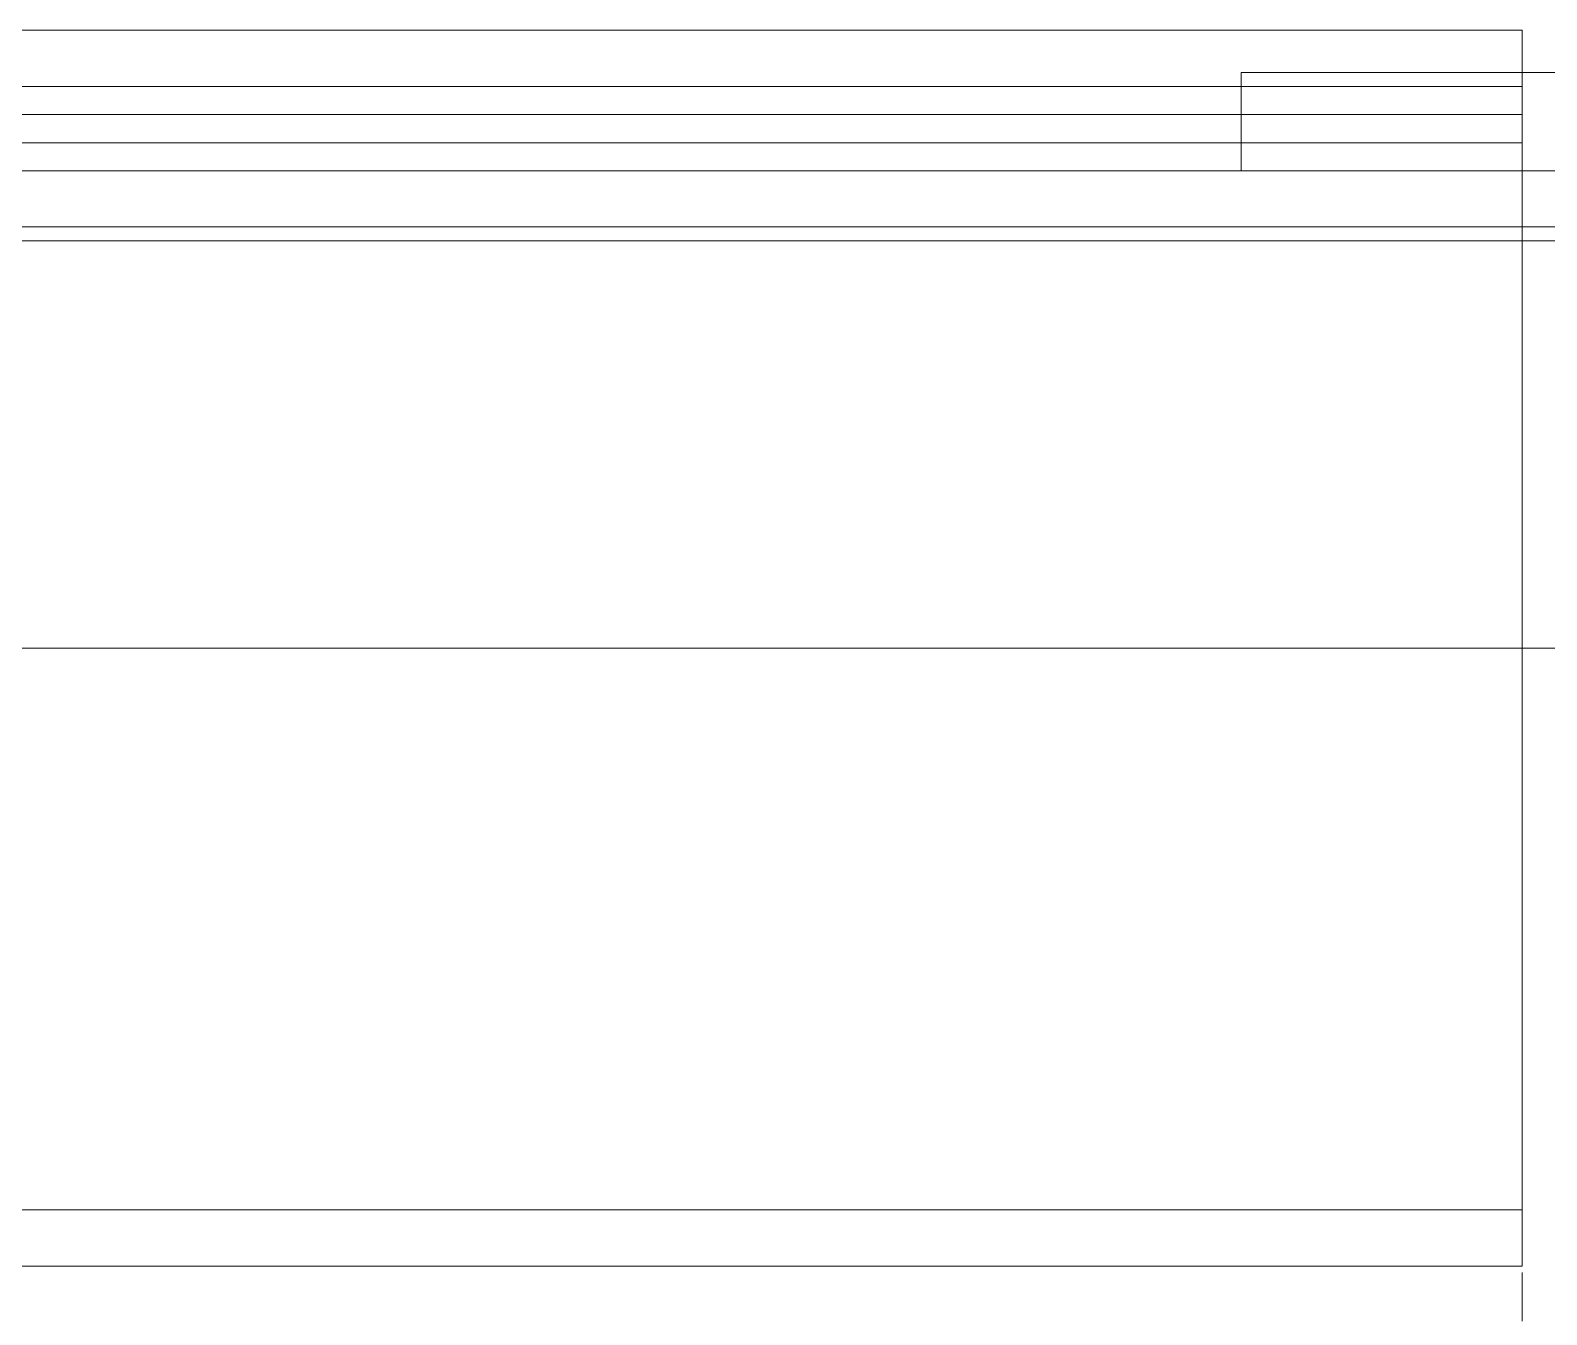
# Model space of a CAD drawing. Header units: millimetres. Extents: x -1970 to 34302, y -80068 to 6837.
# Drawn here: x 532.5 to 748.5, y -77412.9 to -77230 of the extents above; entities that cross this region are included whole.
import ezdxf

# ---------------------------------------------------------------- set-up
doc = ezdxf.new("R2010")
doc.units = ezdxf.units.MM
doc.layers.add('R22_BASE_frontal', color=7, linetype='Continuous', lineweight=0)

msp = doc.modelspace()

# ---------------------------------------------------------------- linework, layer by layer
at = {"layer": 'R22_BASE_frontal'}
for p, q in [((245, -77230), (745, -77230)), ((745, -77230), (745, -77232.206)), ((745, -77232.206), (745, -77238.715)), ((705, -77250), (705, -77236)), ((705, -77236), (925, -77236)), ((705, -77236), (815, -77236)), ((245, -77238), (745, -77238)), ((745, -77238), (745, -77240.006)), ((745, -77240.325), (745, -77238)), ((745, -77242), (745, -77238)), ((745, -77243.199), (745, -77238.583)), ((745, -77238.715), (745, -77249.199)), ((745, -77240.006), (745, -77245.922)), ((745, -77247.164), (745, -77240.325)), ((245, -77242), (745, -77242)), ((745, -77246), (745, -77242)), ((745, -77252.161), (745, -77243.199)), ((245, -77246), (745, -77246)), ((745, -77245.922), (745, -77255.453)), ((745, -77250), (745, -77246)), ((745, -77258.119), (745, -77247.164)), ((195, -77250), (795, -77250)), ((245, -77250), (745, -77250)), ((285, -77250), (705, -77250)), ((705, -77250), (835, -77250)), ((705, -77250), (815, -77250)), ((745, -77249.199), (745, -77263.133)), ((745, -77264.95), (745, -77252.161)), ((745, -77255.453), (745, -77268.121)), ((195, -77258), (795, -77258)), ((745, -77272.555), (745, -77258.119)), ((5, -77260), (985, -77260)), ((5, -77260), (835, -77260)), ((745, -77263.133), (745, -77279.818)), ((745, -77280.822), (745, -77264.95)), ((745, -77268.121), (745, -77283.289)), ((745, -77289.632), (745, -77272.555)), ((745, -77279.818), (745, -77298.418)), ((745, -77298.855), (745, -77280.822)), ((745, -77283.289), (745, -77300.198)), ((745, -77308.357), (745, -77289.632)), ((745, -77298.454), (745, -77293.627)), ((745, -77298.418), (745, -77318)), ((745, -77307.153), (745, -77298.454)), ((745, -77318), (745, -77298.855)), ((745, -77300.198), (745, -77318)), ((745, -77318), (745, -77307.153)), ((745, -77327.643), (745, -77308.357)), ((745, -77318), (245, -77318)), ((805, -77318), (745, -77318)), ((745, -77318), (745, -77337.145)), ((745, -77318), (745, -77328.847)), ((745, -77318), (745, -77337.582)), ((745, -77318), (745, -77335.802)), ((745, -77346.368), (745, -77327.643)), ((745, -77328.847), (745, -77337.546)), ((745, -77335.802), (745, -77352.711)), ((745, -77337.145), (745, -77355.178)), ((745, -77337.546), (745, -77342.373)), ((745, -77337.582), (745, -77356.182)), ((745, -77363.445), (745, -77346.368)), ((745, -77352.711), (745, -77367.879)), ((745, -77355.178), (745, -77371.05)), ((745, -77356.182), (745, -77372.867)), ((745, -77377.881), (745, -77363.445)), ((745, -77367.879), (745, -77380.547)), ((745, -77371.05), (745, -77383.839)), ((745, -77372.867), (745, -77386.801)), ((745, -77388.836), (745, -77377.881)), ((745, -77380.547), (745, -77390.078)), ((745, -77383.839), (745, -77392.801)), ((745, -77386.801), (745, -77397.285)), ((745, -77395.675), (745, -77388.836)), ((745, -77390.078), (745, -77395.994)), ((745, -77392.801), (745, -77397.417)), ((745, -77398), (745, -77395.675)), ((745, -77395.994), (745, -77398)), ((245, -77398), (745, -77398)), ((745, -77397.285), (745, -77403.794)), ((745, -77403.794), (745, -77406)), ((245, -77406), (745, -77406)), ((745, -77413.854), (745, -77406.903))]:
    msp.add_line(p, q, dxfattribs=at)

doc.saveas('drawing.dxf')
